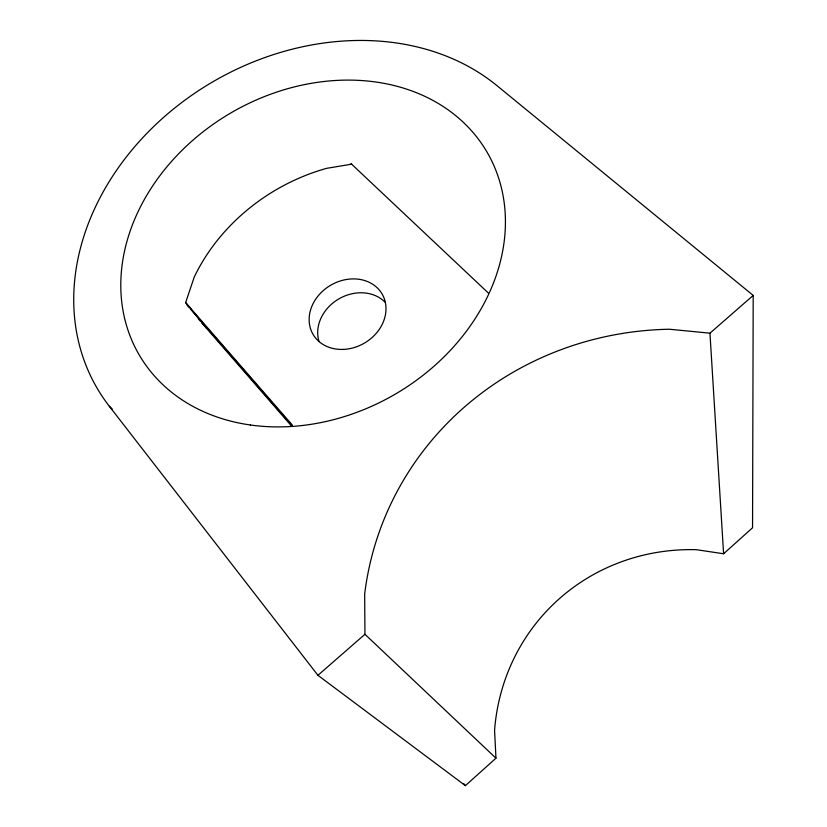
<?xml version="1.0" encoding="UTF-8"?>
<svg xmlns="http://www.w3.org/2000/svg" width="827" height="827" viewBox="0 0 827 827"><rect width="100%" height="100%" fill="white"/><g stroke="black" fill="none" stroke-linecap="round" stroke-linejoin="round"><path stroke-width="1.24" d="M753.201 295.425L752.549 527.771L723.604 553.759L696.313 549.686A212.921 202.015 43.6 0 0 494.567 730.231L495.962 758.183L465.384 785.65L317.94 675.308L109.329 406.274A254.365 206.14 -30.3 0 1 171.272 110.818A254.365 206.14 -30.3 0 1 497.027 85.698L753.201 295.425L709.948 333.178L669.405 329.239A320.101 306.062 13.5 0 0 364.676 593.92L364.945 634.288L495.962 758.183M317.94 675.308L364.945 634.288M351.62 164.18L326.644 168.336A182.56 153.222 -30.3 0 0 194.273 276.993L185.641 302.579L206.419 328.185M109.329 406.274L112.172 408.91M350.999 163.591L488.271 292.954M185.579 302.517L292.438 425.223M186.985 304.998L188.794 307.075M190.344 308.864L292.086 425.76M198.397 318.953L200.082 320.897M201.778 322.84L291.393 425.864M463.761 783.634L465.384 785.65M709.948 333.178L723.604 553.759M319.057 341.613A39.21 33.07 -30.4 0 1 338.305 299.219A39.21 33.07 -30.4 0 1 384.958 302.093M250.364 424.995A201.312 162.867 -30.2 0 0 501.906 189.972A201.312 162.867 -30.2 0 0 187.088 145.459A201.312 162.867 -30.2 0 0 250.364 424.995M343.153 349.407A39.996 33.493 -30.4 0 0 382.839 295.342A39.996 33.493 -30.4 0 0 316.71 297.741A39.996 33.493 -30.4 0 0 343.153 349.407"/></g></svg>
